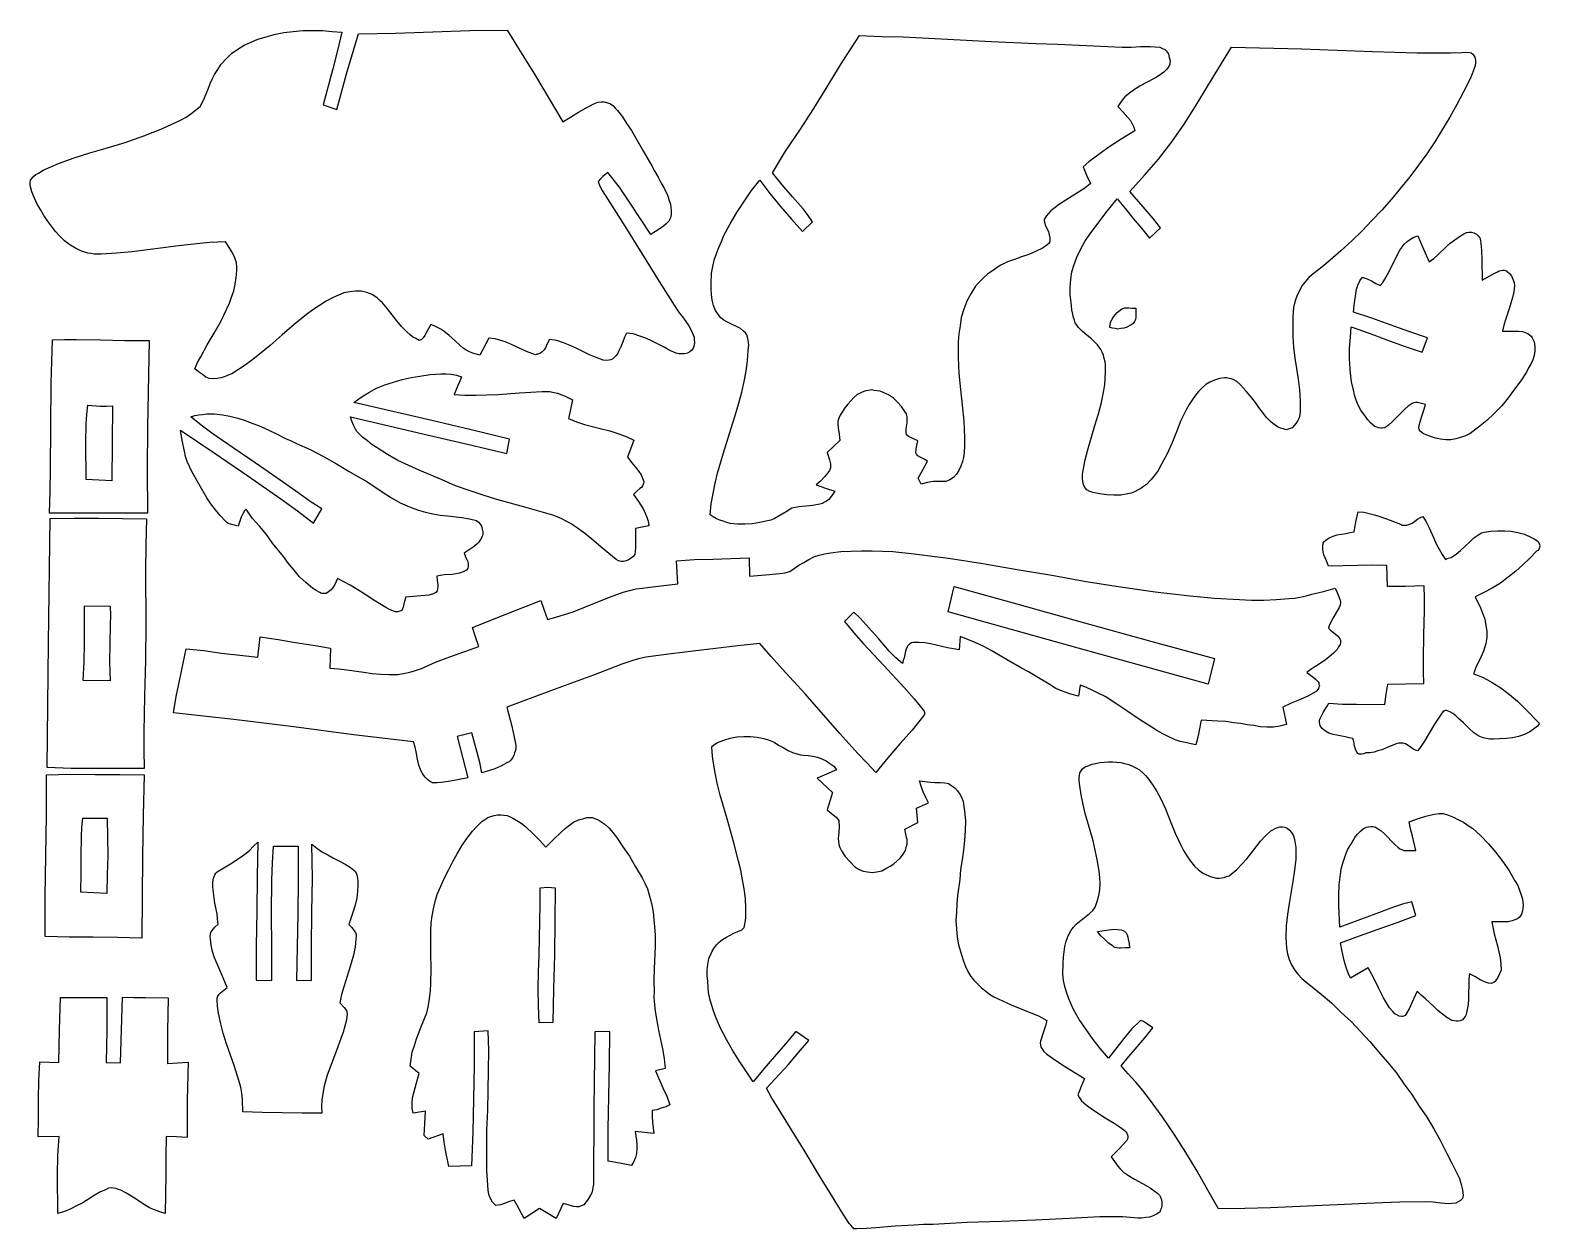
# Model space of a CAD drawing. Extents: x 0 to 312, y 0 to 742.
# Drawn here: x 6.9 to 311.7, y 251.8 to 493.7 of the extents above; entities that cross this region are included whole.
import ezdxf

# ---------------------------------------------------------------- set-up
doc = ezdxf.new("R2010")
doc.units = 0
doc.layers.get('0').update_dxf_attribs({"color": 1, "linetype": 'CONTINUOUS'})

msp = doc.modelspace()

# ---------------------------------------------------------------- linework, layer by layer
for points in [[(73.2, 492.96), (80.72, 493.13), (88.25, 493.38), (95.7, 493.63), (103.23, 493.72), (106.07, 489.12), (108.92, 484.52), (114.44, 475.23), (116.03, 476.15), (117.62, 477.15), (119.2, 478.07), (120.88, 478.91), (121.55, 479.16), (122.22, 479.25), (122.8, 479.25), (123.47, 479.08), (124.06, 478.83), (124.56, 478.49), (125.06, 477.99), (125.48, 477.49), (126.48, 476.23), (127.4, 474.81), (128.32, 473.47), (129.16, 472.05), (130.75, 469.21), (132.42, 466.36), (133.01, 465.19), (133.68, 464.02), (134.35, 462.85), (135.02, 461.68), (135.6, 460.42), (136.02, 459.17), (136.19, 458.58), (136.27, 457.91), (136.35, 457.24), (136.35, 456.49), (136.27, 456.16), (136.19, 455.82), (135.85, 455.15), (135.35, 454.65), (134.76, 454.15), (133.51, 453.31), (132.84, 452.89), (132.25, 452.48), (130.16, 455.66), (128.07, 458.83), (125.9, 462.01), (123.55, 465.02), (122.55, 464.19), (122.05, 463.69), (121.63, 463.18), (121.97, 462.26), (122.38, 461.34), (123.47, 459.67), (126.98, 454.15), (130.41, 448.63), (133.93, 443.02), (137.44, 437.5), (137.94, 436.67), (138.61, 435.83), (139.28, 434.91), (139.87, 434.07), (140.37, 433.15), (140.79, 432.23), (140.95, 431.73), (140.95, 431.23), (141.04, 430.73), (140.95, 430.14), (140.79, 429.56), (140.54, 429.14), (140.12, 428.8), (139.62, 428.55), (139.03, 428.38), (138.53, 428.38), (137.94, 428.38), (137.36, 428.55), (136.1, 429.05), (134.93, 429.72), (132.51, 430.98), (131.25, 431.56), (130, 431.98), (128.66, 432.4), (127.32, 432.57), (126.9, 431.73), (126.57, 430.81), (126.15, 429.81), (125.73, 428.89), (125.48, 428.38), (125.23, 428.05), (124.89, 427.72), (124.56, 427.38), (124.14, 427.21), (123.72, 427.13), (123.22, 427.05), (122.63, 427.13), (121.21, 427.63), (119.87, 428.22), (117.28, 429.47), (115.94, 430.06), (114.6, 430.64), (113.27, 431.06), (111.76, 431.31), (111.26, 430.31), (111.01, 429.72), (110.67, 429.22), (110.25, 428.72), (109.84, 428.47), (109.5, 428.3), (109.25, 428.3), (108.92, 428.22), (108.58, 428.3), (107.49, 428.72), (106.41, 429.22), (104.23, 430.23), (103.06, 430.73), (101.97, 431.06), (100.8, 431.4), (99.55, 431.56), (97.71, 428.13), (96.95, 428.3), (96.28, 428.55), (95.61, 428.8), (94.95, 429.14), (94.36, 429.56), (93.77, 430.06), (92.69, 431.06), (91.52, 432.07), (90.43, 432.99), (89.84, 433.4), (89.17, 433.74), (88.5, 434.07), (87.84, 434.32), (87.25, 433.4), (86.83, 432.48), (86.58, 432.07), (86.25, 431.65), (85.91, 431.31), (85.49, 431.06), (84.82, 431.48), (84.15, 431.81), (83.57, 432.32), (82.98, 432.82), (81.9, 433.91), (80.98, 435.08), (79.05, 437.5), (78.05, 438.67), (77.55, 439.18), (76.96, 439.68), (76.46, 440.01), (75.96, 440.35), (75.45, 440.6), (74.87, 440.77), (73.78, 441.02), (72.61, 441.02), (71.44, 440.93), (70.27, 440.68), (69.18, 440.26), (68.09, 439.76), (66.67, 439.01), (65.33, 438.17), (63.99, 437.25), (62.74, 436.33), (60.23, 434.32), (57.8, 432.23), (55.38, 430.06), (52.87, 428.05), (51.61, 427.05), (50.36, 426.13), (49.02, 425.21), (47.68, 424.37), (46.93, 424.12), (46.18, 423.78), (45.42, 423.53), (44.67, 423.45), (43.83, 423.37), (43.08, 423.45), (42.41, 423.7), (42.08, 423.95), (41.74, 424.2), (40.91, 424.79), (40.15, 425.37), (40.74, 426.63), (41.41, 427.8), (42.66, 430.23), (44.08, 432.57), (45.42, 434.91), (46.59, 437.34), (47.18, 438.59), (47.6, 439.85), (48.02, 441.1), (48.35, 442.44), (48.52, 443.78), (48.69, 445.12), (48.69, 445.95), (48.6, 446.79), (48.35, 447.54), (48.02, 448.21), (47.68, 448.96), (47.26, 449.63), (46.34, 450.97), (43.16, 450.89), (39.99, 450.55), (36.89, 450.22), (33.8, 449.8), (30.62, 449.38), (27.52, 448.96), (24.34, 448.71), (21.25, 448.54), (20.49, 448.54), (19.83, 448.54), (19.24, 448.63), (18.57, 448.71), (17.32, 449.13), (16.06, 449.72), (14.97, 450.39), (13.89, 451.22), (12.97, 452.06), (12.05, 453.06), (10.46, 455.24), (9.7, 456.32), (9.03, 457.5), (8.37, 458.58), (7.78, 459.84), (7.28, 461.09), (6.94, 462.35), (6.94, 462.93), (7.03, 463.44), (7.36, 463.85), (7.7, 464.27), (8.11, 464.61), (8.62, 464.86), (9.54, 465.44), (11.13, 466.11), (12.63, 466.78), (15.81, 467.95), (18.99, 468.96), (22.25, 469.88), (26.1, 471.05), (29.86, 472.39), (33.63, 473.89), (37.31, 475.56), (38.4, 476.15), (39.4, 476.82), (40.32, 477.57), (41.24, 478.33), (41.74, 479.16), (42.16, 480.08), (42.91, 482.01), (43.25, 482.93), (43.67, 483.85), (44.17, 484.77), (44.67, 485.6), (45.51, 486.86), (46.51, 487.95), (47.6, 489.03), (48.85, 489.87), (50.11, 490.71), (51.53, 491.29), (52.87, 491.88), (54.37, 492.3), (56.21, 492.88), (58.14, 493.22), (60.06, 493.47), (61.99, 493.63), (63.99, 493.63), (65.92, 493.63), (67.93, 493.47), (69.85, 493.3), (69.01, 489.62), (68.01, 485.94), (66.09, 478.66), (68.85, 477.74), (70.94, 485.35), (73.2, 492.96)], [(174.33, 492.63), (178.77, 492.46), (183.2, 492.38), (192.15, 491.88), (201.02, 491.46), (209.97, 491.04), (214.32, 490.87), (218.67, 490.71), (227.37, 490.29), (229.21, 490.29), (231.13, 490.45), (233.06, 490.45), (234.06, 490.37), (234.98, 490.29), (235.65, 489.95), (235.98, 489.79), (236.23, 489.53), (236.49, 489.28), (236.74, 488.95), (236.82, 488.53), (236.9, 488.2), (236.99, 487.78), (237.07, 487.44), (236.99, 487.11), (236.99, 486.86), (236.74, 486.27), (236.32, 485.77), (235.82, 485.27), (235.31, 484.93), (234.23, 484.18), (232.05, 483.01), (230.96, 482.42), (229.88, 481.76), (228.87, 481), (227.95, 480.25), (227.2, 479.33), (226.53, 478.33), (227.53, 477.24), (228.54, 476.07), (229.04, 475.48), (229.38, 474.81), (229.71, 474.14), (229.96, 473.39), (227.2, 471.72), (224.52, 469.96), (221.93, 468.12), (220.68, 467.12), (219.5, 466.11), (220.17, 464.44), (221.01, 462.77), (219.84, 461.85), (218.58, 461.01), (215.99, 459.42), (214.74, 458.58), (213.56, 457.75), (212.98, 457.24), (212.48, 456.74), (212.06, 456.16), (211.64, 455.49), (211.72, 454.9), (211.89, 454.23), (212.48, 453.06), (212.64, 452.39), (212.81, 451.81), (212.81, 451.22), (212.73, 450.89), (212.56, 450.64), (211.89, 450.13), (211.31, 449.72), (209.88, 449.05), (208.55, 448.46), (207.04, 447.96), (205.62, 447.46), (204.2, 446.96), (202.86, 446.29), (202.19, 445.87), (201.6, 445.45), (200.85, 444.95), (200.18, 444.45), (199.51, 443.86), (198.93, 443.27), (198.34, 442.69), (197.75, 442.02), (196.83, 440.51), (196, 439.01), (195.41, 437.42), (194.91, 435.75), (194.66, 434.07), (194.41, 432.4), (194.24, 430.81), (194.24, 429.22), (194.24, 427.63), (194.32, 426.04), (194.41, 424.45), (194.74, 421.19), (195.08, 418.01), (195.41, 414.83), (195.5, 413.16), (195.58, 411.57), (195.58, 409.98), (195.5, 408.39), (195.33, 407.47), (195.16, 406.64), (194.83, 405.71), (194.41, 404.88), (193.91, 404.13), (193.32, 403.46), (192.57, 402.95), (192.15, 402.79), (191.73, 402.62), (190.48, 402.62), (189.22, 402.62), (188.05, 402.45), (186.8, 402.12), (186.21, 403.29), (187.13, 404.96), (187.63, 405.88), (188.05, 406.72), (187.38, 407.14), (186.71, 407.47), (186.13, 407.81), (185.88, 408.14), (185.71, 408.39), (185.79, 409.06), (185.88, 409.65), (186.13, 410.82), (184.96, 411.4), (184.37, 411.65), (183.87, 412.07), (183.78, 412.66), (183.78, 413.24), (183.95, 414.5), (183.95, 415.08), (183.95, 415.67), (183.87, 416.26), (183.53, 416.76), (182.86, 417.76), (182.11, 418.6), (181.19, 419.43), (180.19, 420.1), (179.1, 420.61), (178.51, 420.86), (177.93, 420.94), (177.34, 421.02), (176.76, 421.11), (176.17, 421.02), (175.59, 420.94), (174.75, 420.61), (173.91, 420.19), (173.24, 419.6), (172.58, 418.93), (171.99, 418.26), (171.4, 417.51), (170.48, 416), (170.15, 415.42), (169.98, 414.83), (169.98, 414.16), (170.07, 413.49), (170.23, 412.16), (170.32, 411.49), (170.4, 410.9), (167.81, 408.48), (168.31, 406.97), (168.48, 406.22), (168.48, 405.38), (168.31, 404.88), (167.97, 404.38), (167.64, 403.96), (167.31, 403.54), (166.47, 402.7), (165.63, 401.95), (167.47, 401.28), (169.4, 400.7), (168.81, 399.86), (168.14, 399.02), (167.72, 398.69), (167.31, 398.44), (166.89, 398.19), (166.38, 398.02), (164.96, 397.77), (163.54, 397.68), (162.12, 397.52), (160.7, 397.27), (159.53, 396.51), (158.27, 395.76), (157.1, 395.09), (156.43, 394.84), (155.76, 394.67), (154.26, 394.34), (152.75, 394.09), (151.24, 394), (149.74, 394), (148.23, 394.17), (147.56, 394.34), (146.81, 394.59), (146.14, 394.84), (145.47, 395.09), (144.8, 395.51), (144.22, 395.93), (144.38, 398.1), (144.8, 400.19), (145.22, 402.29), (145.72, 404.29), (146.89, 408.39), (148.15, 412.49), (149.49, 416.59), (150.07, 418.68), (150.57, 420.69), (151.08, 422.78), (151.49, 424.87), (151.75, 426.96), (151.91, 429.14), (152, 430.14), (151.91, 431.23), (151.75, 431.73), (151.58, 432.23), (151.33, 432.65), (150.91, 432.99), (150.32, 433.49), (149.65, 433.82), (148.23, 434.49), (147.56, 434.83), (146.98, 435.16), (146.39, 435.66), (145.89, 436.25), (145.3, 437.17), (144.89, 438.17), (144.64, 439.26), (144.47, 440.35), (144.38, 441.43), (144.38, 442.52), (144.47, 444.7), (144.72, 446.04), (145.05, 447.29), (145.47, 448.63), (145.97, 449.88), (146.48, 451.05), (146.98, 452.31), (148.23, 454.65), (149.57, 456.91), (151.08, 459.17), (152.58, 461.34), (154.26, 463.44), (156.26, 460.76), (158.44, 458.16), (160.61, 455.57), (162.87, 453.06), (164.88, 455.07), (163.96, 456.32), (162.96, 457.66), (160.86, 460.09), (158.77, 462.51), (156.76, 464.94), (159.44, 469.29), (162.29, 473.56), (165.13, 477.91), (167.81, 482.26), (169.4, 484.85), (170.99, 487.44), (174.33, 492.63)], [(249.45, 490.29), (263.67, 489.95), (270.78, 489.7), (277.89, 489.45), (286.93, 489.12), (291.45, 489.12), (293.7, 489.12), (295.96, 489.2), (296.63, 489.28), (297.47, 489.2), (297.8, 489.12), (298.14, 488.87), (298.39, 488.61), (298.56, 488.28), (298.72, 487.69), (298.72, 487.19), (298.64, 486.61), (298.47, 486.02), (298.05, 484.93), (297.64, 483.93), (296.3, 481.25), (294.96, 478.74), (293.54, 476.15), (292.03, 473.72), (290.53, 471.21), (288.85, 468.79), (287.18, 466.45), (285.42, 464.1), (283.58, 461.85), (281.74, 459.59), (279.82, 457.41), (277.81, 455.32), (275.8, 453.23), (273.71, 451.22), (271.54, 449.21), (269.36, 447.29), (268.52, 446.54), (267.69, 445.87), (265.93, 444.53), (265.09, 443.78), (264.34, 442.94), (263.67, 442.1), (263.17, 441.1), (262.75, 440.35), (262.42, 439.51), (262.17, 438.59), (262, 437.75), (261.83, 435.91), (261.83, 434.07), (261.83, 431.9), (262, 429.72), (262.25, 427.55), (262.59, 425.46), (262.92, 423.28), (263.17, 421.11), (263.34, 418.93), (263.34, 416.76), (263.25, 416.17), (263.09, 415.5), (262.84, 414.92), (262.5, 414.41), (262.08, 413.91), (261.67, 413.49), (261.08, 413.24), (260.49, 413.08), (259.91, 413.24), (259.32, 413.41), (258.74, 413.66), (258.24, 414), (257.82, 414.33), (257.32, 414.75), (256.48, 415.59), (255.73, 416.59), (254.97, 417.59), (254.3, 418.6), (253.55, 419.52), (252.38, 420.86), (251.79, 421.53), (251.21, 422.19), (250.54, 422.78), (249.79, 423.2), (249.37, 423.37), (248.95, 423.45), (248.45, 423.53), (248.03, 423.53), (247.03, 423.45), (246.02, 423.11), (245.1, 422.7), (244.27, 422.19), (243.51, 421.53), (242.76, 420.77), (242.17, 420.02), (241.59, 419.18), (240.92, 418.18), (240.33, 417.09), (239.25, 414.92), (238.33, 412.66), (237.41, 410.32), (236.4, 408.06), (235.82, 406.97), (235.23, 405.97), (234.65, 404.88), (233.89, 403.87), (233.14, 402.95), (232.3, 402.03), (231.72, 401.62), (231.13, 401.2), (230.46, 400.86), (229.88, 400.53), (229.21, 400.28), (228.54, 400.11), (227.12, 399.86), (225.69, 399.86), (224.27, 399.94), (222.85, 400.11), (221.43, 400.44), (221.09, 400.53), (220.84, 400.61), (220.26, 400.95), (219.84, 401.45), (219.59, 402.03), (219.42, 402.62), (219.34, 403.29), (219.34, 403.96), (219.42, 404.54), (219.92, 406.97), (220.51, 409.31), (221.85, 413.91), (222.6, 416.26), (223.18, 418.6), (223.69, 421.02), (223.85, 422.19), (223.94, 423.37), (224.02, 424.79), (224.02, 426.13), (223.94, 426.8), (223.77, 427.46), (223.6, 428.13), (223.35, 428.72), (223.1, 429.3), (222.77, 429.72), (222.43, 430.23), (222.01, 430.64), (221.18, 431.4), (220.26, 432.15), (219.34, 432.9), (218.58, 433.74), (218.25, 434.16), (217.91, 434.66), (217.75, 435.16), (217.58, 435.75), (217.25, 437.25), (217.08, 438.76), (216.91, 440.35), (216.91, 441.85), (216.99, 443.44), (217.25, 444.95), (217.66, 446.45), (218.25, 447.88), (219, 449.47), (219.84, 451.05), (220.84, 452.56), (221.93, 453.98), (224.11, 456.83), (226.36, 459.67), (228.04, 457.66), (229.63, 455.74), (231.3, 453.73), (232.89, 451.72), (235.15, 453.82), (233.64, 455.74), (232.05, 457.58), (228.96, 461.18), (231.88, 464.44), (234.73, 467.7), (237.41, 471.21), (239.92, 474.73), (242.34, 478.58), (244.68, 482.51), (249.45, 490.29)], [(296.38, 452.64), (296.88, 452.89), (297.38, 452.98), (297.89, 452.98), (298.39, 452.81), (298.89, 452.56), (299.23, 452.23), (299.56, 451.81), (299.73, 451.31), (299.89, 449.3), (299.98, 447.29), (300.06, 443.27), (301.57, 444.11), (302.32, 444.53), (303.16, 444.95), (303.49, 445.12), (303.91, 445.2), (304.24, 445.28), (304.58, 445.28), (304.83, 445.2), (305.08, 445.03), (305.58, 444.61), (306, 444.11), (306.25, 443.44), (306.5, 442.77), (306.59, 442.1), (306.42, 440.93), (306.17, 439.76), (305.5, 437.5), (304.75, 435.24), (304.41, 434.16), (304.16, 432.99), (304.91, 432.99), (305.75, 432.99), (306.59, 432.99), (307.42, 432.99), (308.18, 432.9), (308.93, 432.65), (309.26, 432.48), (309.6, 432.23), (309.93, 431.98), (310.18, 431.65), (310.52, 430.81), (310.69, 429.89), (310.69, 428.97), (310.52, 428.05), (310.27, 427.21), (309.85, 426.29), (309.43, 425.54), (309.01, 424.7), (307.84, 422.95), (306.59, 421.27), (305.33, 419.52), (303.99, 417.93), (302.49, 416.34), (300.98, 414.92), (299.31, 413.58), (297.64, 412.32), (296.72, 411.82), (295.71, 411.49), (294.71, 411.24), (293.7, 411.07), (292.7, 411.07), (291.61, 411.15), (290.61, 411.4), (289.61, 411.74), (288.94, 411.99), (288.18, 412.24), (287.85, 412.49), (287.6, 412.74), (287.43, 412.99), (287.26, 413.41), (287.35, 414), (287.51, 414.67), (287.85, 415.84), (288.27, 417.01), (288.6, 418.18), (287.26, 418.51), (286.93, 418.6), (286.59, 418.6), (286.18, 418.51), (285.92, 418.35), (285.09, 417.84), (284.42, 417.26), (283.16, 415.92), (282.49, 415.25), (281.83, 414.58), (281.16, 414), (280.4, 413.49), (279.9, 413.41), (279.57, 413.41), (279.15, 413.49), (278.81, 413.58), (278.4, 413.75), (278.06, 414), (277.48, 414.5), (276.97, 415.08), (276.47, 415.75), (275.55, 417.01), (275.05, 418.01), (274.63, 419.02), (274.3, 420.02), (274.05, 421.11), (273.79, 422.11), (273.63, 423.2), (273.38, 425.29), (273.29, 427.46), (273.29, 429.56), (273.46, 431.73), (273.63, 433.82), (277.22, 432.57), (280.82, 431.23), (284.34, 429.97), (287.93, 428.72), (289.02, 431.65), (285.26, 432.9), (281.49, 434.24), (277.81, 435.58), (274.05, 436.83), (274.3, 438.67), (274.55, 440.51), (274.71, 441.43), (274.97, 442.27), (275.38, 443.11), (275.89, 443.86), (276.39, 443.69), (276.81, 443.53), (277.73, 443.11), (278.56, 442.61), (279.48, 442.19), (279.99, 442.77), (280.4, 443.44), (281.24, 444.86), (282.66, 447.88), (283.41, 449.3), (283.83, 449.88), (284.34, 450.55), (284.92, 451.05), (285.59, 451.56), (286.26, 451.97), (287.1, 452.23), (288.18, 449.55), (289.35, 446.96), (290.27, 447.62), (291.11, 448.38), (292.78, 449.97), (293.62, 450.72), (294.54, 451.39), (295.46, 452.06), (296.38, 452.64)], [(227.28, 437.5), (227.95, 437.67), (228.71, 437.67), (229.38, 437.59), (230.13, 437.59), (230.13, 436.75), (230.13, 435.75), (230.04, 435.33), (229.88, 434.91), (229.63, 434.49), (229.21, 434.24), (228.2, 433.74), (227.7, 433.57), (227.12, 433.49), (226.53, 433.4), (225.95, 433.49), (225.44, 433.57), (224.86, 433.74), (224.94, 434.32), (225.11, 434.91), (225.36, 435.41), (225.69, 435.91), (226.03, 436.33), (226.36, 436.75), (227.28, 437.5)], [(11.46, 431.23), (13.89, 431.31), (16.31, 431.31), (21.16, 431.23), (26.02, 431.06), (28.53, 431.06), (30.95, 431.06), (30.62, 413.66), (30.53, 405.05), (30.62, 396.26), (10.87, 396.26), (10.96, 400.7), (11.04, 405.05), (11.13, 413.75), (11.21, 422.53), (11.29, 426.88), (11.46, 431.23)], [(85.58, 423.87), (87.67, 424.2), (88.76, 424.29), (89.84, 424.37), (90.93, 424.37), (91.93, 424.29), (93.02, 424.12), (94.03, 423.78), (93.69, 422.86), (93.27, 422.03), (92.52, 420.19), (94.69, 420.02), (96.95, 420.02), (99.13, 420.1), (101.39, 420.19), (105.74, 420.52), (108, 420.69), (110.25, 420.77), (111.01, 420.77), (111.84, 420.77), (112.68, 420.61), (113.43, 420.44), (114.19, 420.1), (114.94, 419.85), (116.44, 419.1), (116.03, 417.18), (115.61, 415.33), (117.2, 414.67), (118.87, 414.16), (122.3, 413.24), (123.97, 412.83), (125.56, 412.32), (127.24, 411.74), (128.82, 410.98), (127.49, 407.56), (128.41, 406.38), (129.41, 405.21), (129.83, 404.63), (130.25, 403.96), (130.58, 403.29), (130.83, 402.62), (130.75, 402.2), (130.58, 401.78), (130.33, 401.45), (130, 401.2), (129.33, 400.61), (128.74, 400.03), (129.75, 398.6), (130.67, 397.1), (131.08, 396.26), (131.42, 395.43), (131.67, 394.59), (131.84, 393.67), (129.16, 393.17), (129.16, 391.91), (129.16, 390.57), (129.16, 389.24), (129.08, 388.57), (128.99, 387.9), (128.66, 387.48), (128.24, 387.14), (127.74, 386.81), (127.24, 386.64), (126.73, 386.47), (126.23, 386.47), (125.73, 386.64), (125.23, 386.89), (122.22, 389.4), (120.71, 390.66), (119.2, 391.91), (117.62, 393.08), (116.03, 394.17), (114.27, 395.09), (113.35, 395.51), (112.43, 395.84), (106.82, 397.43), (101.14, 399.02), (98.38, 399.86), (95.53, 400.78), (92.77, 401.78), (90.09, 402.95), (85.58, 404.88), (83.4, 405.88), (81.14, 406.89), (79.05, 408.06), (76.96, 409.4), (75.96, 410.06), (75.04, 410.82), (74.03, 411.57), (73.2, 412.41), (72.86, 412.74), (72.61, 413.16), (72.19, 414), (71.86, 414.83), (71.61, 415.67), (87.33, 411.99), (95.2, 410.15), (103.14, 408.31), (103.73, 411.15), (95.95, 413.08), (88, 414.92), (72.28, 418.6), (73.78, 419.68), (75.29, 420.61), (76.88, 421.44), (78.55, 422.11), (80.31, 422.7), (82.06, 423.2), (83.82, 423.62), (85.58, 423.87)], [(18.57, 418.01), (21.08, 417.84), (22.34, 417.84), (23.59, 417.93), (23.51, 410.4), (23.42, 402.79), (18.24, 403.04), (18.15, 410.48), (18.24, 414.25), (18.4, 416.17), (18.57, 418.01)], [(39.4, 415.67), (40.15, 415.92), (40.99, 416.09), (41.74, 416.17), (42.58, 416.26), (44.17, 416.26), (45.76, 416.09), (47.26, 415.84), (48.85, 415.42), (50.36, 414.92), (51.86, 414.33), (53.04, 413.91), (54.12, 413.49), (56.38, 412.41), (58.47, 411.32), (59.64, 410.82), (60.73, 410.32), (63.49, 409.06), (66.17, 407.64), (68.76, 406.22), (71.36, 404.63), (73.11, 403.62), (74.87, 402.62), (78.22, 400.44), (79.89, 399.36), (81.64, 398.35), (83.49, 397.52), (84.41, 397.18), (85.33, 396.85), (86.75, 396.43), (88.25, 396.09), (89.68, 395.84), (91.18, 395.68), (94.11, 395.34), (95.61, 395.09), (97.04, 394.76), (97.46, 394.42), (97.79, 394), (98.04, 393.59), (98.21, 393), (98.29, 392.5), (98.29, 391.91), (98.12, 391.41), (97.87, 390.91), (97.54, 390.41), (97.2, 390.07), (96.37, 389.4), (94.53, 388.15), (94.86, 387.31), (95.28, 386.47), (95.36, 385.97), (95.36, 385.55), (95.28, 385.14), (95.03, 384.72), (94.36, 384.38), (93.61, 384.13), (92.85, 383.97), (92.1, 383.88), (90.51, 383.8), (89.01, 383.55), (89.09, 382.71), (89.26, 381.79), (89.26, 381.37), (89.17, 380.95), (89.09, 380.54), (88.84, 380.2), (88.17, 379.87), (87.42, 379.7), (86.66, 379.62), (85.83, 379.53), (84.32, 379.45), (82.73, 379.28), (82.57, 378.61), (82.4, 377.94), (82.23, 377.27), (81.98, 376.6), (81.56, 376.44), (81.14, 376.35), (80.72, 376.35), (80.31, 376.44), (79.47, 376.77), (78.72, 377.19), (76.29, 378.7), (73.95, 380.2), (71.52, 381.71), (70.27, 382.38), (69.01, 383.05), (68.43, 381.87), (68.09, 381.29), (67.67, 380.79), (67.17, 380.37), (66.67, 380.03), (66.34, 380.03), (66.09, 380.03), (65.75, 380.03), (65.42, 380.2), (64.66, 380.62), (63.91, 381.12), (62.57, 382.21), (61.32, 383.38), (60.23, 384.72), (59.06, 386.06), (58.05, 387.48), (55.88, 390.16), (54.63, 391.91), (53.2, 393.59), (51.78, 395.26), (50.53, 397.01), (50.19, 396.68), (49.94, 396.26), (49.52, 395.43), (48.94, 393.59), (47.6, 393.92), (46.93, 394.17), (46.59, 394.42), (46.34, 394.59), (45.26, 395.76), (44.34, 396.93), (43.42, 398.1), (42.58, 399.36), (41.07, 402.03), (39.57, 404.63), (39.07, 405.63), (38.65, 406.64), (38.31, 407.64), (38.06, 408.73), (37.64, 410.9), (37.31, 412.99), (44.08, 408.39), (50.86, 403.79), (57.55, 399.11), (60.9, 396.68), (64.16, 394.25), (65.83, 397.1), (63.49, 398.6), (61.23, 400.19), (56.72, 403.37), (52.37, 406.38), (47.93, 409.4), (43.58, 412.41), (41.49, 414), (39.4, 415.67)], [(275.05, 396.51), (276.14, 396.43), (277.22, 396.18), (278.31, 395.93), (279.4, 395.59), (281.49, 394.84), (283.58, 394), (283.92, 393.84), (284.25, 393.84), (284.84, 393.84), (285.42, 394), (285.92, 394.25), (287.01, 395.01), (287.6, 395.34), (288.1, 395.59), (288.77, 394.51), (289.27, 393.42), (290.27, 391.16), (290.78, 390.07), (291.36, 388.98), (291.95, 387.9), (292.62, 386.89), (293.2, 387.14), (293.79, 387.31), (294.29, 387.65), (294.79, 387.98), (295.71, 388.73), (296.63, 389.57), (297.47, 390.41), (298.39, 391.24), (299.39, 391.91), (299.89, 392.25), (300.48, 392.41), (301.82, 392.58), (303.16, 392.67), (304.58, 392.67), (305.92, 392.58), (307.26, 392.33), (308.59, 392), (309.85, 391.41), (310.52, 391.08), (311.1, 390.74), (311.35, 390.49), (311.52, 390.24), (311.61, 389.9), (311.69, 389.65), (311.61, 389.32), (311.52, 388.98), (311.27, 388.73), (311.02, 388.57), (309.68, 387.14), (308.26, 385.81), (306.84, 384.55), (305.33, 383.3), (303.74, 382.12), (302.07, 381.12), (300.4, 380.2), (298.64, 379.36), (299.73, 377.11), (300.15, 376.02), (300.56, 374.85), (300.81, 373.59), (300.98, 372.42), (300.98, 371.17), (300.81, 369.91), (300.31, 368.41), (299.64, 366.82), (298.89, 365.39), (298.3, 363.8), (299.23, 363.47), (300.23, 363.05), (301.15, 362.63), (302.07, 362.05), (303.83, 360.96), (305.58, 359.62), (307.17, 358.28), (308.68, 356.78), (311.61, 353.77), (311.19, 353.26), (310.69, 352.85), (310.18, 352.43), (309.68, 352.09), (308.59, 351.59), (307.42, 351.17), (306.17, 350.92), (304.91, 350.76), (303.58, 350.67), (302.32, 350.59), (301.57, 350.59), (300.9, 350.76), (300.23, 350.92), (299.56, 351.17), (298.97, 351.51), (298.39, 351.93), (297.38, 352.85), (296.3, 353.93), (295.21, 354.85), (294.71, 355.36), (294.12, 355.77), (293.54, 356.11), (292.87, 356.44), (292.62, 356.44), (292.45, 356.36), (292.11, 356.11), (291.61, 355.44), (290.44, 353.68), (289.35, 351.84), (288.27, 350), (287.1, 348.25), (286.59, 348.41), (286.09, 348.66), (285.09, 349.33), (284.59, 349.67), (284.08, 349.83), (283.5, 349.83), (283.25, 349.83), (282.91, 349.75), (281.32, 349.17), (279.82, 348.5), (278.98, 348.25), (278.23, 347.99), (277.39, 347.83), (276.56, 347.83), (276.14, 347.66), (275.72, 347.58), (275.47, 347.58), (275.22, 347.58), (274.97, 347.74), (274.8, 347.91), (274.55, 348.41), (274.38, 349), (274.21, 349.58), (274.13, 350.17), (273.96, 350.76), (273.21, 350.92), (272.37, 351.09), (270.7, 351.42), (269.95, 351.59), (269.11, 351.84), (268.44, 352.26), (267.77, 352.76), (267.52, 353.01), (267.35, 353.35), (267.27, 353.68), (267.19, 354.02), (267.19, 354.35), (267.27, 354.69), (267.6, 355.36), (267.94, 356.03), (268.36, 356.69), (268.78, 357.28), (269.11, 357.87), (271.87, 357.7), (274.71, 357.7), (280.4, 357.61), (280.65, 359.71), (280.99, 361.71), (284.59, 361.8), (288.27, 361.88), (288.18, 364.31), (288.18, 366.82), (288.27, 371.67), (288.43, 376.6), (288.43, 379.11), (288.35, 381.54), (284.59, 381.46), (280.91, 381.46), (280.82, 385.64), (277.89, 385.72), (274.88, 385.64), (269.03, 385.55), (268.61, 386.64), (268.11, 387.81), (267.94, 388.4), (267.86, 388.98), (267.86, 389.57), (267.94, 390.16), (268.19, 390.49), (268.52, 390.82), (269.19, 391.24), (269.95, 391.58), (270.78, 391.83), (272.54, 392.16), (273.46, 392.33), (274.21, 392.5), (274.55, 394.51), (275.05, 396.51)], [(10.96, 395.17), (15.81, 395.26), (20.75, 395.26), (30.45, 395.09), (30.28, 389.82), (30.2, 384.55), (30.28, 373.84), (30.2, 366.57), (30.03, 359.29), (29.86, 352.01), (29.86, 348.41), (29.95, 344.73), (20.16, 344.73), (15.22, 344.73), (10.37, 344.9), (10.62, 370), (10.96, 395.17)], [(168.48, 388.23), (170.57, 388.48), (172.66, 388.57), (174.75, 388.65), (176.93, 388.65), (179.02, 388.57), (181.11, 388.48), (185.37, 388.06), (192.32, 387.14), (199.26, 386.06), (206.2, 384.89), (213.15, 383.71), (220.09, 382.46), (227.03, 381.37), (234.06, 380.37), (237.57, 379.95), (241.09, 379.53), (246.02, 379.11), (251.04, 378.78), (253.47, 378.7), (255.98, 378.7), (258.49, 378.78), (261, 379.03), (262.17, 379.11), (263.34, 379.28), (264.51, 379.53), (265.68, 379.87), (268.02, 380.45), (270.37, 381.12), (270.78, 380.2), (271.2, 379.2), (271.37, 378.7), (271.45, 378.19), (271.37, 377.69), (271.2, 377.19), (269.95, 375.1), (269.44, 374.09), (269.19, 373.51), (269.03, 373.01), (269.36, 372.67), (269.78, 372.34), (270.7, 371.58), (271.12, 371.25), (271.37, 370.75), (271.45, 370.58), (271.45, 370.33), (271.45, 370), (271.37, 369.74), (271.03, 369.24), (270.78, 368.74), (270.03, 367.99), (269.19, 367.23), (268.36, 366.57), (266.43, 365.31), (265.51, 364.73), (264.68, 364.06), (265.85, 363.22), (266.43, 362.72), (266.94, 362.22), (267.1, 361.96), (267.1, 361.71), (267.19, 361.38), (267.1, 361.13), (267.02, 360.88), (266.85, 360.63), (266.68, 360.38), (266.52, 360.21), (264.84, 359.29), (263.17, 358.53), (261.5, 357.87), (259.82, 357.11), (260.58, 353.6), (259.91, 353.43), (259.24, 353.26), (257.9, 353.01), (256.56, 353.01), (255.22, 353.1), (253.97, 353.35), (252.63, 353.52), (251.29, 353.77), (249.95, 353.93), (248.28, 354.18), (246.69, 354.27), (243.35, 354.44), (242.84, 352.01), (242.59, 350.76), (242.26, 349.5), (240.08, 349.92), (239.08, 350.17), (238.08, 350.5), (236.82, 351.09), (235.57, 351.68), (234.39, 352.34), (233.22, 353.1), (230.88, 354.6), (228.54, 356.19), (226.28, 357.7), (223.94, 359.2), (222.68, 359.87), (221.43, 360.46), (220.17, 361.04), (218.92, 361.55), (218.58, 359.29), (216.99, 359.71), (215.49, 360.21), (213.98, 360.88), (212.64, 361.71), (209.8, 363.39), (208.46, 364.22), (207.04, 364.98), (204.03, 366.73), (200.93, 368.49), (199.43, 369.33), (197.84, 370.08), (196.25, 370.75), (194.66, 371.33), (194.49, 368.66), (193.32, 368.82), (192.15, 369.08), (189.81, 369.58), (188.72, 369.83), (187.55, 370.08), (186.38, 370.16), (185.21, 370.16), (184.87, 370.08), (184.62, 369.91), (184.37, 369.74), (184.12, 369.49), (183.87, 368.99), (183.62, 368.41), (183.37, 367.07), (183.2, 366.48), (183.03, 365.9), (181.69, 367.07), (180.44, 368.32), (178.1, 371), (175.67, 373.68), (174.5, 375.01), (173.24, 376.27), (171.32, 374.35), (173.24, 372.09), (175.17, 369.83), (179.27, 365.48), (183.37, 361.04), (185.37, 358.79), (187.21, 356.53), (187.38, 356.28), (187.47, 355.94), (187.47, 355.61), (187.3, 355.36), (184.96, 352.43), (182.53, 349.67), (180.1, 346.82), (177.68, 343.9), (175.84, 345.82), (174, 347.74), (170.4, 351.76), (163.37, 359.79), (161.03, 362.3), (158.77, 364.81), (156.51, 367.32), (154.26, 369.91), (149.82, 369.49), (145.3, 368.91), (140.79, 368.41), (136.35, 367.82), (133.76, 367.49), (131.25, 367.15), (130, 366.9), (128.82, 366.57), (127.57, 366.15), (126.4, 365.73), (120.63, 363.55), (114.77, 361.38), (103.14, 357.11), (104.15, 353.26), (104.57, 351.34), (104.98, 349.42), (104.98, 348.83), (104.9, 348.33), (104.73, 347.83), (104.57, 347.33), (104.31, 346.82), (103.98, 346.41), (103.65, 346.07), (103.14, 345.82), (101.97, 345.15), (100.72, 344.65), (98.12, 343.81), (97.71, 345.9), (97.2, 347.91), (96.12, 351.93), (93.11, 351.17), (94.19, 346.99), (95.28, 342.81), (93.52, 342.47), (91.77, 342.14), (89.93, 341.89), (89.09, 341.8), (88.17, 341.8), (87.58, 342.14), (87.17, 342.47), (86.75, 342.89), (86.41, 343.31), (86.08, 343.81), (85.83, 344.31), (85.41, 345.4), (85.16, 346.57), (84.91, 347.74), (84.66, 349), (84.32, 350.09), (72.19, 351.51), (60.15, 353.1), (48.02, 354.6), (41.91, 355.27), (35.89, 355.94), (36.39, 359.2), (37.06, 362.38), (37.73, 365.65), (38.4, 368.82), (41.99, 368.49), (45.59, 367.99), (49.27, 367.57), (52.87, 367.15), (53.37, 371.25), (56.97, 370.75), (60.48, 370.16), (64.08, 369.58), (67.59, 368.99), (67.42, 364.98), (69.18, 364.81), (70.85, 364.64), (74.28, 364.14), (75.96, 363.89), (77.63, 363.72), (79.39, 363.64), (81.14, 363.64), (82.31, 363.89), (83.57, 364.14), (84.74, 364.47), (85.91, 364.89), (88.76, 366.15), (91.68, 367.23), (97.54, 369.33), (96.87, 371.25), (96.2, 373.17), (103.14, 375.93), (110, 378.61), (110.67, 376.69), (111.34, 374.76), (112.6, 375.1), (113.93, 375.52), (116.53, 376.35), (119.04, 377.36), (121.55, 378.36), (124.06, 379.36), (126.65, 380.28), (127.9, 380.62), (129.24, 380.95), (130.58, 381.12), (132, 381.29), (137.69, 381.96), (137.44, 386.64), (141.04, 386.89), (144.72, 386.98), (152.08, 387.23), (152.16, 383.55), (156.18, 383.88), (158.27, 384.05), (159.27, 384.22), (160.28, 384.47), (162.12, 385.72), (163.12, 386.31), (164.13, 386.89), (165.13, 387.39), (166.22, 387.73), (167.31, 388.06), (168.48, 388.23)], [(193.49, 381.46), (206.62, 377.77), (219.76, 374.09), (232.89, 370.5), (246.02, 366.9), (244.77, 361.71), (218.5, 368.99), (192.23, 376.35), (193.49, 381.46)], [(17.9, 377.52), (23.09, 377.44), (23.17, 375.6), (23.09, 373.68), (23, 369.91), (22.92, 366.15), (23, 364.31), (23.09, 362.38), (17.65, 362.47), (17.82, 366.23), (17.9, 370), (17.9, 377.52)], [(144.55, 349.17), (145.14, 349.58), (145.72, 349.92), (146.98, 350.42), (148.23, 350.84), (149.57, 351.09), (150.99, 351.17), (152.33, 351.17), (153.67, 351.01), (155.01, 350.76), (156.1, 350.42), (157.1, 350), (158.02, 349.42), (158.94, 348.91), (159.94, 348.33), (160.86, 347.91), (161.95, 347.58), (162.45, 347.49), (163.04, 347.41), (163.96, 347.33), (164.96, 347.16), (165.88, 346.99), (166.72, 346.66), (167.64, 346.24), (168.39, 345.74), (169.15, 345.15), (169.73, 344.4), (167.72, 343.56), (165.8, 342.72), (168.89, 339.88), (168.39, 338.12), (167.81, 336.37), (169.06, 335.36), (169.65, 334.86), (169.9, 334.53), (170.15, 334.19), (170.23, 332.94), (170.15, 331.77), (170.07, 330.59), (170.15, 329.34), (170.4, 328.75), (170.73, 328.09), (171.49, 326.91), (172.41, 325.91), (173.33, 324.91), (174.16, 324.4), (175.08, 323.99), (176, 323.82), (176.93, 323.74), (177.85, 323.82), (178.85, 324.07), (179.69, 324.49), (180.52, 324.99), (181.28, 325.49), (181.94, 326.08), (182.61, 326.66), (183.2, 327.42), (183.62, 328.17), (183.87, 329.01), (183.95, 329.42), (183.95, 329.84), (183.95, 330.34), (183.87, 330.76), (183.53, 332.44), (186.13, 333.77), (185.88, 336.7), (188.3, 337.79), (187.72, 338.88), (187.21, 339.96), (186.8, 341.14), (186.46, 342.22), (188.64, 341.97), (189.64, 341.89), (190.73, 341.89), (191.56, 341.8), (192.32, 341.64), (192.99, 341.22), (193.57, 340.8), (194.16, 340.21), (194.58, 339.55), (194.99, 338.79), (195.25, 338.04), (195.41, 337.04), (195.58, 336.12), (195.75, 334.11), (195.66, 332.18), (195.58, 330.18), (195.33, 328.25), (195.08, 326.24), (194.74, 324.32), (194.58, 322.31), (194.16, 319.05), (193.99, 317.38), (193.91, 315.7), (193.82, 314.03), (193.91, 312.36), (194.07, 310.69), (194.32, 309.1), (194.99, 306.92), (195.33, 305.83), (195.75, 304.75), (196.25, 303.74), (196.83, 302.74), (197.5, 301.9), (198.34, 301.07), (199.01, 300.4), (199.85, 299.73), (200.6, 299.14), (201.44, 298.64), (203.19, 297.8), (204.95, 296.97), (208.63, 295.54), (210.47, 294.79), (212.14, 293.87), (211.89, 292.78), (211.56, 291.78), (210.89, 289.69), (210.8, 289.27), (210.89, 288.94), (210.97, 288.52), (211.14, 288.18), (211.56, 287.6), (212.14, 287.01), (213.98, 285.76), (215.91, 284.5), (219.76, 282.16), (219.42, 281.32), (219.09, 280.49), (218.75, 279.65), (218.42, 278.81), (218.75, 278.23), (219.17, 277.64), (219.67, 277.22), (220.17, 276.72), (221.09, 276.05), (222.01, 275.47), (223.94, 274.21), (225.78, 273.13), (226.78, 272.46), (227.7, 271.79), (228.12, 271.37), (228.29, 271.12), (228.46, 270.78), (228.54, 270.45), (228.54, 270.2), (228.46, 269.86), (228.29, 269.61), (226.78, 267.94), (225.19, 266.35), (225.86, 265.35), (226.53, 264.43), (226.95, 263.92), (227.37, 263.51), (227.79, 263.09), (228.37, 262.75), (229.04, 262.25), (229.88, 261.83), (231.47, 260.91), (233.06, 260.08), (233.81, 259.49), (234.56, 258.9), (234.9, 258.57), (235.15, 258.15), (235.31, 257.65), (235.4, 257.15), (235.4, 256.65), (235.31, 256.06), (235.15, 255.64), (234.98, 255.14), (234.31, 254.72), (233.64, 254.39), (232.89, 254.14), (232.14, 254.05), (231.3, 253.97), (230.55, 253.97), (229.04, 254.05), (227.45, 254.22), (225.95, 254.22), (222.85, 254.22), (216.74, 253.89), (209.88, 253.55), (203.02, 253.3), (196.08, 253.05), (192.65, 252.88), (189.22, 252.63), (187.3, 252.63), (185.37, 252.55), (181.53, 252.3), (177.68, 251.96), (175.75, 251.88), (173.83, 251.79), (173.5, 251.79), (173.24, 251.79), (173.08, 251.96), (172.91, 252.13), (172.58, 252.55), (172.24, 252.88), (170.73, 255.31), (169.23, 257.73), (166.3, 262.5), (163.37, 267.35), (160.45, 272.12), (157.94, 276.14), (156.68, 278.14), (155.59, 280.15), (159.94, 284.92), (162.03, 287.35), (164.13, 289.77), (161.53, 291.61), (159.44, 289.1), (157.18, 286.59), (155.01, 284.08), (152.92, 281.49), (150.07, 285.67), (148.73, 287.85), (147.48, 290.02), (146.31, 292.28), (145.3, 294.62), (144.89, 295.8), (144.47, 297.05), (144.13, 298.22), (143.88, 299.48), (143.72, 301.73), (143.63, 302.91), (143.63, 304.08), (143.72, 305.16), (143.97, 306.34), (144.38, 307.34), (144.64, 307.84), (144.97, 308.34), (145.47, 309.1), (146.06, 309.68), (146.73, 310.18), (147.48, 310.69), (148.99, 311.44), (150.57, 312.11), (150.83, 312.36), (151.08, 312.61), (151.16, 312.94), (151.24, 313.28), (151.33, 314.03), (151.41, 314.62), (151.41, 316.54), (151.33, 318.47), (151.08, 320.39), (150.74, 322.23), (150.41, 324.15), (149.91, 325.99), (148.99, 329.67), (148.32, 332.1), (147.65, 334.53), (146.22, 339.29), (145.64, 341.72), (145.14, 344.15), (144.72, 346.66), (144.64, 347.91), (144.55, 349.17)], [(219.76, 344.98), (221.34, 345.57), (222.93, 345.9), (223.77, 345.99), (224.61, 346.07), (225.44, 346.07), (226.28, 345.99), (227.12, 345.9), (227.87, 345.74), (228.71, 345.49), (229.46, 345.15), (230.13, 344.82), (230.88, 344.4), (231.55, 343.81), (232.14, 343.23), (232.97, 342.22), (233.73, 341.14), (234.39, 340.05), (235.06, 338.88), (235.57, 337.71), (236.15, 336.53), (237.07, 334.11), (238.08, 331.68), (239.16, 329.34), (239.75, 328.17), (240.42, 327.08), (241.17, 325.99), (242.01, 324.99), (242.76, 324.24), (243.6, 323.65), (244.52, 323.15), (245.44, 322.82), (246.44, 322.56), (246.94, 322.56), (247.44, 322.65), (247.95, 322.73), (248.45, 322.9), (248.95, 323.07), (249.37, 323.4), (250.54, 324.32), (251.54, 325.41), (252.55, 326.5), (253.47, 327.67), (255.31, 330.01), (256.31, 331.1), (257.4, 332.1), (257.82, 332.35), (258.24, 332.6), (258.74, 332.77), (259.24, 332.94), (259.74, 332.94), (260.24, 332.85), (260.66, 332.69), (261.08, 332.35), (261.58, 331.77), (262, 331.1), (262.17, 330.34), (262.33, 329.59), (262.42, 328.75), (262.42, 327.92), (262.42, 326.41), (262.17, 324.15), (261.83, 321.89), (261.08, 317.46), (260.74, 315.2), (260.49, 312.94), (260.41, 310.69), (260.49, 309.51), (260.58, 308.43), (260.74, 307.26), (261.08, 306.17), (261.58, 305.08), (262.17, 304.08), (262.84, 303.16), (263.67, 302.32), (264.51, 301.57), (265.43, 300.9), (267.52, 299.14), (269.61, 297.38), (271.62, 295.46), (273.63, 293.62), (275.47, 291.61), (277.39, 289.61), (279.15, 287.51), (280.91, 285.42), (282.66, 283.33), (284.25, 281.07), (285.84, 278.9), (287.35, 276.56), (288.85, 274.3), (290.27, 271.95), (291.61, 269.53), (292.87, 267.1), (293.96, 265.01), (295.04, 262.92), (295.46, 261.92), (295.8, 260.74), (296.05, 259.66), (296.21, 258.49), (296.13, 258.15), (296.05, 257.9), (295.88, 257.73), (295.71, 257.48), (295.21, 257.23), (294.71, 256.98), (293.96, 256.9), (293.2, 256.81), (291.7, 256.98), (290.19, 257.15), (288.68, 257.23), (283.41, 257.15), (278.23, 256.98), (267.77, 256.48), (257.32, 256.06), (252.13, 255.89), (246.86, 255.81), (244.68, 259.57), (242.51, 263.42), (240.25, 267.19), (237.91, 270.87), (235.48, 274.46), (232.89, 277.98), (231.55, 279.73), (230.13, 281.41), (228.62, 283.08), (227.2, 284.67), (228.71, 286.59), (230.38, 288.52), (231.97, 290.36), (233.56, 292.37), (232.3, 293.2), (231.72, 293.62), (231.05, 293.87), (229.29, 292.11), (227.7, 290.19), (224.61, 286.26), (223.02, 288.1), (221.51, 290.02), (220.09, 292.03), (218.67, 294.04), (218.08, 295.13), (217.5, 296.21), (216.99, 297.3), (216.58, 298.39), (216.16, 299.56), (215.82, 300.73), (215.57, 301.9), (215.41, 303.16), (215.49, 305.42), (215.57, 306.59), (215.66, 307.67), (215.82, 308.76), (216.07, 309.85), (216.49, 310.94), (216.99, 311.94), (217.5, 312.61), (218.08, 313.28), (219.42, 314.37), (220.76, 315.45), (221.43, 316.04), (221.93, 316.71), (222.35, 317.88), (222.68, 319.05), (222.85, 320.22), (222.93, 321.48), (222.85, 322.73), (222.77, 323.99), (222.52, 325.16), (222.35, 326.33), (221.93, 328.25), (221.51, 330.09), (220.42, 333.77), (219.92, 335.61), (219.5, 337.45), (219.09, 339.38), (218.84, 341.22), (218.67, 342.22), (218.67, 342.81), (218.75, 343.31), (218.84, 343.81), (219.09, 344.23), (219.34, 344.65), (219.76, 344.98)], [(10.21, 343.39), (12.63, 343.48), (15.14, 343.56), (20.08, 343.48), (25.01, 343.48), (29.95, 343.39), (29.78, 335.2), (29.61, 326.91), (29.45, 310.43), (27.02, 310.52), (24.59, 310.6), (19.66, 310.69), (14.81, 310.69), (9.95, 310.77), (9.95, 318.88), (10.12, 327.08), (10.21, 335.28), (10.21, 343.39)], [(100.63, 335.2), (101.3, 335.36), (101.97, 335.36), (102.56, 335.28), (103.23, 335.2), (103.81, 334.94), (104.4, 334.69), (105.49, 334.02), (106.24, 333.52), (106.99, 332.94), (108.41, 331.6), (109.75, 330.26), (111.01, 328.84), (112.6, 330.34), (114.1, 331.85), (114.94, 332.6), (115.78, 333.27), (116.61, 333.86), (117.62, 334.36), (118.7, 334.61), (119.29, 334.78), (119.87, 334.78), (120.38, 334.78), (120.96, 334.61), (121.46, 334.44), (121.97, 334.11), (122.97, 333.44), (123.81, 332.69), (124.56, 331.77), (125.31, 330.85), (126.57, 328.92), (127.9, 327), (129.16, 324.82), (130.5, 322.65), (131, 321.56), (131.59, 320.39), (131.92, 319.22), (132.25, 317.96), (132.51, 316.88), (132.67, 315.7), (132.92, 313.45), (133.09, 311.1), (133.09, 308.85), (132.92, 304.24), (132.84, 301.9), (132.92, 299.56), (132.84, 298.64), (132.92, 297.64), (133.09, 295.71), (133.43, 293.79), (133.76, 291.86), (134.6, 288.1), (134.93, 286.18), (135.1, 284.17), (133.17, 283.67), (134.68, 280.24), (135.43, 278.56), (136.1, 276.81), (135.27, 276.39), (134.35, 276.14), (133.43, 275.8), (132.51, 275.64), (132.51, 274.46), (132.59, 273.29), (132.84, 271.03), (129.08, 271.45), (129.33, 269.7), (129.41, 268.78), (129.41, 267.94), (129.33, 267.02), (129.16, 266.18), (128.82, 265.35), (128.32, 264.59), (125.98, 265.01), (123.64, 265.43), (123.64, 271.95), (123.72, 278.48), (123.89, 285), (123.97, 291.53), (122.47, 291.61), (120.96, 291.53), (120.71, 276.14), (120.63, 260.74), (120.54, 260.16), (120.46, 259.66), (120.29, 259.07), (120.04, 258.57), (119.46, 257.57), (118.7, 256.65), (118.2, 256.4), (117.7, 256.23), (117.2, 256.23), (116.61, 256.31), (115.52, 256.65), (114.52, 256.9), (113.1, 253.89), (111.43, 254.89), (109.75, 255.89), (106.66, 253.89), (105.65, 255.73), (105.15, 256.65), (104.65, 257.57), (103.73, 257.32), (102.81, 256.98), (101.89, 256.65), (100.97, 256.48), (100.63, 256.81), (100.3, 257.15), (99.88, 257.9), (99.55, 258.74), (99.38, 259.57), (99.13, 263.59), (99.13, 267.6), (99.13, 271.7), (99.3, 275.72), (99.46, 283.75), (99.55, 287.76), (99.38, 291.78), (96.54, 291.53), (96.54, 284.75), (96.45, 277.98), (96.28, 271.29), (96.03, 264.51), (93.77, 264.43), (91.43, 264.34), (90.76, 267.69), (90.51, 269.28), (90.34, 270.95), (87.25, 269.86), (86.5, 270.62), (86.58, 273.04), (86.75, 275.55), (84.24, 275.13), (84.07, 276.14), (84.07, 277.22), (84.15, 278.23), (84.41, 279.23), (84.91, 281.24), (85.49, 283.16), (83.65, 284.59), (83.82, 286.01), (84.07, 287.43), (84.49, 288.77), (84.91, 290.11), (85.91, 292.78), (87, 295.38), (87.33, 296.88), (87.58, 298.3), (87.75, 299.81), (87.84, 301.32), (87.92, 304.33), (87.84, 307.42), (87.84, 310.43), (87.84, 311.94), (87.92, 313.45), (88.09, 314.95), (88.34, 316.37), (88.67, 317.88), (89.09, 319.3), (90.6, 322.65), (91.43, 324.32), (92.27, 325.91), (93.11, 327.5), (94.11, 329.09), (95.11, 330.59), (96.2, 332.02), (97.12, 333.02), (98.12, 334.02), (98.71, 334.44), (99.3, 334.78), (99.96, 335.03), (100.63, 335.2)], [(285.34, 333.94), (287.01, 334.53), (288.68, 335.11), (289.52, 335.28), (290.44, 335.45), (291.28, 335.61), (292.2, 335.61), (293.29, 335.28), (294.29, 334.86), (295.29, 334.36), (296.3, 333.86), (297.22, 333.19), (298.14, 332.6), (298.97, 331.85), (299.81, 331.1), (301.32, 329.51), (302.82, 327.75), (304.16, 325.99), (305.42, 324.15), (306.67, 322.06), (307.26, 321.06), (307.67, 319.97), (308.09, 318.8), (308.18, 318.3), (308.26, 317.71), (308.34, 317.13), (308.26, 316.54), (308.18, 315.96), (308.01, 315.29), (307.76, 314.95), (307.51, 314.62), (307.17, 314.37), (306.84, 314.2), (306.08, 313.95), (305.33, 313.78), (304.41, 313.78), (303.58, 313.78), (302.74, 313.78), (301.99, 313.78), (302.49, 311.35), (303.16, 308.93), (303.41, 307.67), (303.66, 306.5), (303.83, 305.25), (303.91, 303.99), (303.58, 303.24), (303.16, 302.4), (302.91, 302.07), (302.65, 301.73), (302.32, 301.48), (301.9, 301.32), (301.32, 301.4), (300.73, 301.57), (300.15, 301.82), (299.64, 302.07), (298.56, 302.74), (297.47, 303.24), (297.38, 302.24), (297.38, 301.23), (297.3, 299.14), (297.3, 298.05), (297.22, 297.05), (297.05, 296.05), (296.8, 295.04), (296.63, 294.62), (296.38, 294.29), (296.05, 293.96), (295.63, 293.79), (295.21, 293.7), (294.79, 293.7), (294.37, 293.79), (293.96, 293.87), (292.95, 294.46), (292.03, 295.13), (291.11, 295.88), (290.27, 296.63), (288.6, 298.22), (287.76, 298.97), (286.93, 299.73), (285.84, 297.38), (285.34, 296.21), (284.67, 295.04), (284.5, 294.88), (284.25, 294.71), (284, 294.62), (283.75, 294.62), (283.33, 294.71), (282.83, 294.96), (282.41, 295.21), (281.99, 295.63), (281.32, 296.38), (280.74, 297.38), (280.15, 298.39), (279.15, 300.4), (278.14, 302.49), (277.06, 304.5), (273.46, 302.4), (273.04, 303.24), (272.71, 304.16), (272.46, 305), (272.21, 305.92), (271.79, 307.76), (271.45, 309.51), (275.3, 310.94), (279.06, 312.27), (282.91, 313.61), (286.68, 315.04), (285.84, 317.8), (284, 317.29), (282.16, 316.71), (278.56, 315.37), (274.97, 314.03), (271.29, 312.69), (271.12, 316.96), (271.12, 319.13), (271.2, 321.23), (271.45, 323.4), (271.62, 324.4), (271.87, 325.41), (272.21, 326.41), (272.54, 327.42), (272.96, 328.42), (273.54, 329.34), (274.38, 330.76), (274.88, 331.43), (275.47, 332.02), (276.05, 332.52), (276.72, 332.85), (277.14, 332.94), (277.56, 333.02), (277.98, 333.02), (278.4, 332.94), (279.06, 332.52), (279.65, 332.1), (280.24, 331.6), (280.82, 331.01), (281.91, 329.93), (282.41, 329.34), (283, 328.84), (283.41, 328.5), (283.83, 328.34), (284.25, 328.17), (284.75, 328.17), (285.76, 328.17), (286.68, 328.17), (286.01, 331.01), (285.59, 332.52), (285.34, 333.94)], [(17.57, 334.69), (19.99, 334.69), (22.5, 334.69), (22.59, 327.08), (22.5, 323.32), (22.42, 319.47), (17.15, 319.72), (17.23, 323.48), (17.23, 327.17), (17.32, 330.93), (17.4, 332.85), (17.57, 334.69)], [(45.34, 324.24), (47.35, 325.49), (49.36, 326.75), (50.28, 327.42), (51.2, 328.17), (52.03, 329.01), (52.87, 329.84), (52.78, 322.9), (52.7, 315.87), (52.53, 308.93), (52.53, 301.99), (55.71, 301.9), (55.71, 308.68), (55.63, 315.45), (55.71, 322.23), (55.88, 325.66), (56.05, 329.01), (61.07, 329.01), (61.07, 322.23), (60.98, 315.45), (60.73, 301.9), (62.15, 301.99), (63.74, 301.9), (63.74, 308.85), (63.83, 315.7), (63.91, 322.56), (63.83, 329.42), (64.83, 328.59), (65.92, 327.83), (67.01, 327.25), (68.18, 326.58), (69.35, 325.99), (70.52, 325.41), (71.61, 324.74), (72.61, 323.9), (72.86, 323.23), (73.03, 322.56), (73.11, 321.89), (73.11, 321.23), (73.03, 319.89), (72.86, 318.55), (72.53, 317.13), (72.11, 315.87), (71.27, 313.2), (71.86, 312.61), (72.36, 311.94), (72.61, 311.61), (72.78, 311.19), (72.78, 310.77), (72.69, 310.27), (72.53, 308.68), (72.19, 307), (71.77, 305.42), (71.27, 303.83), (70.27, 300.65), (69.77, 299.06), (69.43, 297.38), (70.35, 296.46), (70.77, 295.88), (70.85, 295.54), (70.94, 295.21), (70.77, 293.96), (70.44, 292.7), (70.1, 291.45), (69.68, 290.19), (68.76, 287.76), (67.84, 285.26), (66.92, 282.83), (66.59, 281.57), (66.25, 280.32), (66, 279.06), (65.83, 277.81), (65.75, 276.47), (65.83, 275.13), (61.82, 275.13), (57.8, 275.22), (53.79, 275.3), (49.86, 275.38), (49.77, 277.89), (49.69, 279.15), (49.44, 280.4), (48.77, 282.58), (48.1, 284.75), (46.59, 289.1), (45.93, 291.28), (45.34, 293.45), (44.92, 295.63), (44.75, 296.8), (44.67, 297.89), (44.67, 298.39), (44.84, 298.72), (45.09, 299.14), (45.34, 299.39), (46.01, 299.98), (46.68, 300.48), (46.26, 301.65), (45.67, 302.91), (44.67, 305.25), (44.17, 306.5), (43.75, 307.76), (43.5, 309.01), (43.33, 310.27), (43.25, 310.77), (43.33, 311.27), (43.42, 311.61), (43.67, 312.02), (44.25, 312.69), (44.92, 313.28), (44.75, 314.37), (44.67, 315.37), (44.25, 317.55), (43.92, 319.64), (43.83, 320.72), (43.83, 321.81), (43.92, 322.56), (44.08, 322.9), (44.25, 323.23), (44.42, 323.57), (44.67, 323.82), (45.01, 324.07), (45.34, 324.24)], [(109.92, 320.64), (111.43, 320.72), (112.93, 320.64), (112.85, 313.86), (112.76, 307.09), (112.6, 300.23), (112.43, 293.45), (109.67, 293.37), (109.58, 296.8), (109.5, 300.23), (109.58, 303.66), (109.67, 307), (109.84, 313.86), (109.92, 317.29), (109.92, 320.64)], [(222.43, 311.77), (223.77, 312.02), (225.19, 312.19), (225.86, 312.27), (226.53, 312.19), (227.2, 312.11), (227.87, 311.86), (228.2, 311.52), (228.37, 311.1), (228.54, 310.69), (228.62, 310.27), (228.79, 309.35), (228.87, 308.51), (228.04, 308.51), (227.12, 308.43), (226.7, 308.43), (226.28, 308.51), (225.86, 308.59), (225.53, 308.85), (224.61, 309.43), (223.85, 310.18), (223.1, 310.94), (222.43, 311.77)], [(13.05, 298.47), (17.73, 298.47), (22.42, 298.47), (22.42, 295.21), (22.42, 291.95), (22.25, 285.34), (25.18, 285.26), (25.6, 298.56), (27.86, 298.47), (30.2, 298.47), (34.8, 298.39), (34.63, 291.78), (34.63, 288.52), (34.63, 285.17), (38.81, 285.42), (38.65, 277.81), (38.65, 270.2), (36.47, 270.37), (34.38, 270.45), (34.3, 266.52), (34.3, 262.67), (34.21, 254.89), (33.13, 255.22), (32.04, 255.64), (31.04, 256.06), (30.03, 256.65), (28.11, 257.9), (26.27, 259.07), (25.26, 259.57), (24.76, 259.74), (24.26, 259.91), (23.76, 259.99), (23.26, 260.08), (22.75, 259.99), (22.25, 259.74), (21, 259.16), (19.83, 258.49), (17.57, 257.06), (16.31, 256.4), (15.14, 255.81), (13.89, 255.31), (12.55, 254.89), (12.46, 262.67), (12.55, 266.6), (12.63, 268.52), (12.8, 270.45), (8.53, 270.37), (8.62, 274.13), (8.62, 277.89), (8.7, 281.74), (8.87, 285.51), (12.72, 285.34), (12.88, 291.95), (13.05, 298.47)]]:
    msp.add_lwpolyline(points, close=True)

doc.saveas('drawing.dxf')
